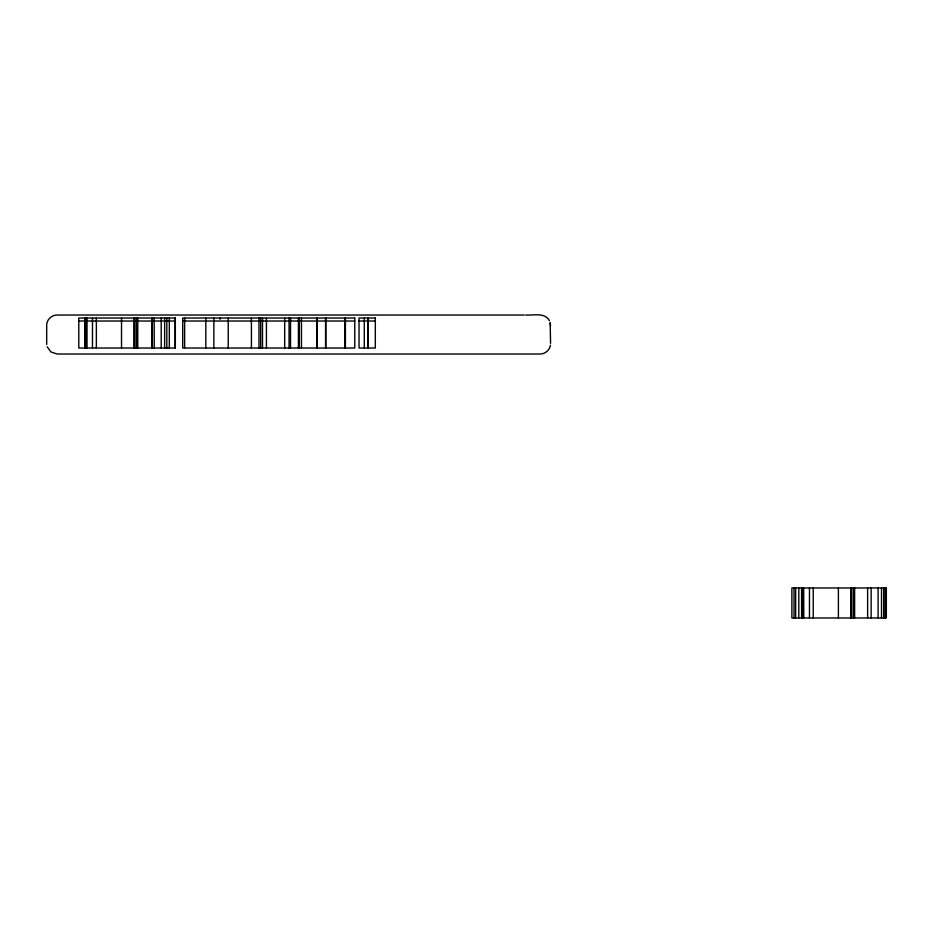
<?xml version="1.0" encoding="UTF-8"?>
<svg xmlns="http://www.w3.org/2000/svg" width="933" height="933" viewBox="0 0 933 933"><rect width="100%" height="100%" fill="white"/><g stroke="black" fill="none" stroke-linecap="round" stroke-linejoin="round"><path stroke-width="1.4" d="M46.685 324.626L46.685 344.417M46.778 323.879C47.501 318.911 52.131 314.957 57.146 315.027L524.171 315.027M550.435 345.163C549.712 350.132 545.082 354.085 540.067 354.015L57.146 354.015L50.977 352.009L47.163 346.761M525.559 315.027C533.128 315.646 544.954 312.019 549.42 320.754M78.792 321.022L175.322 321.022M182.716 321.022L205.82 321.022M206.24 321.022L251.42 321.022M252.377 321.022L262.5 321.022M263.188 321.022L301.452 321.022M302.572 321.022L354.773 321.022M359.03 321.022L375.323 321.022M550.563 325.524L550.167 322.69L550.563 343.367M885.184 587.977L885.184 617.973M883.691 587.977L883.691 617.973M881.51 587.977L881.51 617.973M878.093 587.977L878.093 617.973M871.13 587.977L871.13 617.973M867.62 587.977L867.62 617.973M854.628 587.977L854.628 617.973M853.508 587.977L853.508 617.973M851.596 587.977L851.596 617.973M851.432 587.977L851.432 617.973M850.803 587.977L850.803 617.973M838.394 587.977L838.394 617.973M813.226 587.977L813.226 617.973M809.471 587.977L809.471 617.973M803.535 587.977L803.651 617.973M803.43 587.977L803.43 617.973M802.578 587.977L802.578 617.973M802.427 587.977L802.368 617.973M802.298 587.977L802.298 617.973M801.995 587.977L802.053 617.973M801.855 587.977L801.855 617.973M801.575 587.977L801.622 617.973M798.8 587.977L798.8 617.973M795.662 587.977L795.662 617.973M794.018 587.977L794.018 617.973M368.325 318.025L368.325 348.021M367.835 318.025L367.835 348.021M364.302 318.025L364.302 348.021M345.408 318.025L345.408 348.021M344.988 318.025L344.988 348.021M325.827 318.025L325.827 348.021M325.559 318.025L325.559 348.021M317.208 318.025L317.208 348.021M317.045 318.025L317.045 348.021M301.452 318.025L301.452 348.021M299.318 318.025L299.318 348.021M298.42 318.025L298.42 348.021M290.536 318.025L290.536 348.021M289.055 318.025L289.055 348.021M284.682 318.025L284.682 348.021M266.43 318.025L266.43 348.021M262.5 318.025L262.5 348.021M260.68 318.025L260.68 348.021M258.977 318.025L258.977 348.021M251.42 318.025L251.42 348.021M228.223 318.025L228.223 348.021M213.855 318.025L213.855 348.021M205.82 318.025L205.82 348.021M184.641 318.025L184.641 348.021M175.159 318.025L175.159 348.021M169.316 318.025L169.316 348.021M166.809 318.025L166.809 348.021M164.628 318.025L164.628 348.021M161.211 318.025L161.211 348.021M154.143 318.025L154.248 348.021M151.962 318.025L151.962 348.021M151.811 318.025L151.811 348.021M137.757 318.025L137.757 348.021M136.638 318.025L136.638 348.021M134.725 318.025L134.725 348.021M134.562 318.025L134.562 348.021M133.92 318.025L133.92 348.021M121.523 318.025L121.523 348.021M96.356 318.025L96.356 348.021M92.484 318.025L92.484 348.021M86.769 318.025L86.664 348.021L86.559 318.025M85.708 318.025L85.708 348.021M85.544 318.025L85.544 348.021M85.125 318.025L85.171 348.021M84.985 318.025L84.985 348.021M84.751 318.025L84.751 348.021M175.322 318.025L78.792 318.025L78.792 348.021L175.322 348.021L175.322 318.025M354.773 318.025L182.716 318.025L182.716 348.021L354.773 348.021L354.773 318.025M375.323 318.025L359.03 318.025L359.03 348.021L375.323 348.021L375.323 318.025M886.338 587.977L791.884 587.977L791.884 617.973L886.338 617.973L886.35 587.977M220.165 318.911L220.165 318.025L220.106 319.028"/></g></svg>
